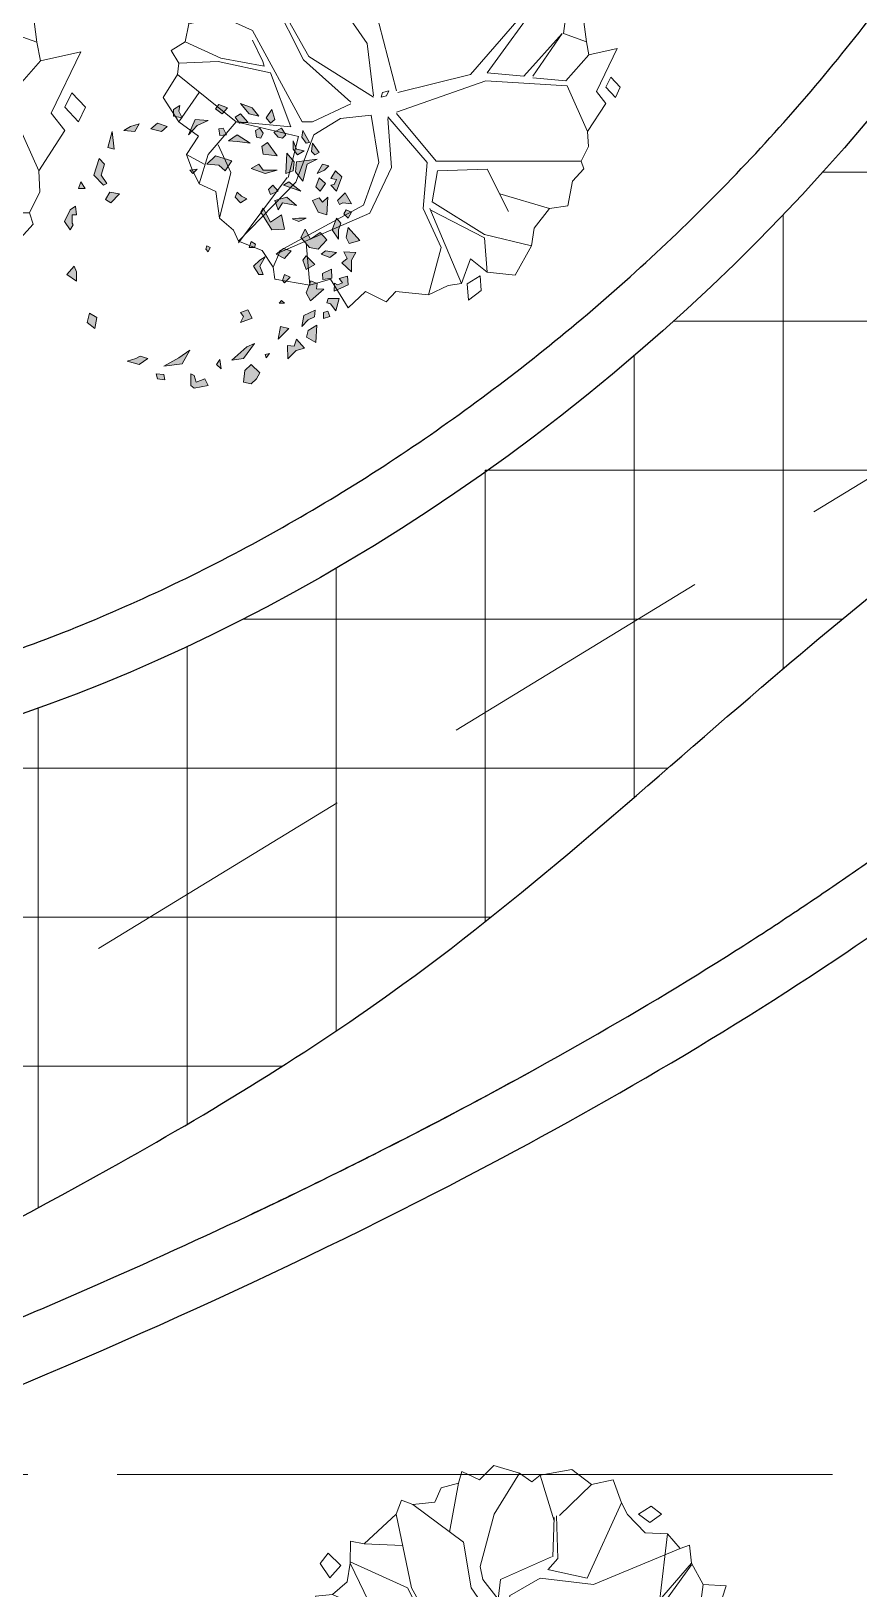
# Model space of a CAD drawing. Header units: inches. Extents: x -12 to 20935469, y -1604 to 24729220.
# Drawn here: x 20825446.8 to 20825513.5, y 24710426.8 to 24710552.2 of the extents above; entities that cross this region are included whole.
import ezdxf

# ---------------------------------------------------------------- set-up
doc = ezdxf.new("R2010")
doc.units = ezdxf.units.IN
doc.header["$LTSCALE"] = 0.03
doc.header["$MEASUREMENT"] = 0
doc.linetypes.add('ACAD_ISO08W100', pattern=[36, 24, -3, 6, -3])
doc.linetypes.add('DASHED2', pattern=[0.375, 0.25, -0.125])
for name, color, linetype, lineweight in [('Dot', 253, 'Continuous', 0), ('Grid Line', 252, 'Continuous', 18), ('hatch-1', 253, 'Continuous', 5), ('ILLUSTR-TREE', 74, 'Continuous', 0), ('wind.', 150, 'Continuous', 20)]:
    doc.layers.add(name, color=color, linetype=linetype, lineweight=lineweight)
doc.styles.add('ATTR', font='romans.shx', dxfattribs={"width": 0.8, "height": 0.7})

# ---------------------------------------------------------------- blocks, each defined once
blk = doc.blocks.new('fff')
at = {"layer": 'Grid Line', "color": 252, "linetype": 'ACAD_ISO08W100', "lineweight": 9, "ltscale": 80, "true_color": 0x939598}
blk.add_line((20833096.95, 24723708.72), (20830726.15, 24723708.72), dxfattribs=at)
blk = doc.blocks.new('TREE_009')
at = {"layer": 'ILLUSTR-TREE'}
for p, q in [((-12174.22, 13910.26), (-12175.66, 13905.24)), ((-12166.65, 13906.74), (-12174.22, 13910.26)), ((-12160.46, 13912.91), (-12166.65, 13906.74)), ((-12149.34, 13909.54), (-12160.46, 13912.91)), ((-12149.34, 13909.54), (-12160.26, 13891.83)), ((-12143.96, 13905.85), (-12149.34, 13909.54)), ((-12140.45, 13908.76), (-12143.96, 13905.85)), ((-12126.77, 13911.14), (-12140.45, 13908.76)), ((-12140.45, 13908.76), (-12134.4, 13889.01)), ((-12118.31, 13904.71), (-12126.77, 13911.14)), ((-12175.66, 13905.24), (-12183.16, 13903.21)), ((-12179.51, 13884.08), (-12175.66, 13905.24)), ((-12132.06, 13891.31), (-12118.31, 13904.71)), ((-12108.88, 13906.74), (-12118.31, 13904.71)), ((-12105.24, 13896.77), (-12108.88, 13906.74)), ((-12183.16, 13903.21), (-12185.91, 13897.04)), ((-12200.35, 13897.92), (-12202.62, 13891.83)), ((-12195.47, 13896.07), (-12200.35, 13897.92)), ((-12185.91, 13897.04), (-12195.47, 13896.07)), ((-12195.47, 13896.07), (-12173.46, 13879.85)), ((-12120.09, 13864.33), (-12105.24, 13896.77)), ((-12102.7, 13891.75), (-12105.24, 13896.77)), ((-12097.95, 13891.83), (-12092.45, 13895.36)), ((-12092.45, 13895.36), (-12088.05, 13891.83)), ((-12202.62, 13891.83), (-12216.38, 13879.14)), ((-12196.02, 13860.09), (-12202.62, 13891.83)), ((-12160.26, 13891.83), (-12166.31, 13869.26)), ((-12134.95, 13873.5), (-12134.4, 13890.42)), ((-12133.3, 13891.13), (-12132.75, 13872.79)), ((-12095.13, 13883.81), (-12102.7, 13891.75)), ((-12093, 13888.31), (-12097.95, 13891.83)), ((-12088.05, 13891.83), (-12093, 13888.31)), ((-12085.43, 13883.37), (-12095.13, 13883.81)), ((-12085.43, 13883.37), (-12088.74, 13855.16)), ((-12079.93, 13877.02), (-12085.43, 13883.37)), ((-12222.36, 13880.28), (-12222.43, 13870.68)), ((-12216.38, 13879.14), (-12222.36, 13880.28)), ((-12199.87, 13878.43), (-12216.38, 13879.14)), ((-12173.46, 13879.85), (-12170.16, 13860.09)), ((-12117.34, 13861.51), (-12079.93, 13877.02)), ((-12075.87, 13878.52), (-12079.93, 13877.02)), ((-12074.98, 13870.68), (-12075.87, 13878.52)), ((-12231.99, 13875), (-12235.43, 13870.59)), ((-12226.48, 13869.71), (-12231.99, 13875)), ((-12197.67, 13860.09), (-12222.43, 13871.38)), ((-12157.51, 13863.62), (-12135.5, 13873.5)), ((-12132.75, 13872.79), (-12137.15, 13867.85)), ((-12235.43, 13870.59), (-12231.3, 13864.41)), ((-12231.3, 13864.41), (-12226.48, 13869.71)), ((-12222.43, 13870.68), (-12223.73, 13862.65)), ((-12222.43, 13870.68), (-12212.52, 13850.22)), ((-12166.31, 13869.26), (-12165.21, 13863.62)), ((-12136.6, 13867.85), (-12120.09, 13864.33)), ((-12112.39, 13827.65), (-12074.98, 13870.68)), ((-12074.98, 13869.97), (-12105.24, 13828.35)), ((-12070.03, 13861.51), (-12074.98, 13870.68)), ((-12223.73, 13862.65), (-12230.13, 13857.27)), ((-12165.21, 13863.62), (-12158.61, 13855.16)), ((-12158.61, 13855.16), (-12157.51, 13863.62)), ((-12153.66, 13856.57), (-12140.45, 13864.33)), ((-12140.45, 13864.33), (-12117.34, 13861.51)), ((-12230.13, 13857.27), (-12237.49, 13856.48)), ((-12206.47, 13846.69), (-12230.13, 13857.27)), ((-12184.47, 13834), (-12197.67, 13860.09)), ((-12182.26, 13835.41), (-12196.02, 13860.09)), ((-12170.16, 13860.09), (-12156.96, 13841.05)), ((-12072.23, 13845.28), (-12070.03, 13861.51)), ((-12060.06, 13860.89), (-12070.03, 13861.51)), ((-12063.49, 13850.31), (-12060.06, 13860.89)), ((-12237.49, 13856.48), (-12233.98, 13849.52)), ((-12220.78, 13852.34), (-12233.98, 13849.52)), ((-12144.3, 13820.6), (-12153.66, 13856.57)), ((-12233.98, 13849.52), (-12235.63, 13841.76)), ((-12062.33, 13841.76), (-12063.49, 13850.31)), ((-12185.02, 13807.2), (-12206.47, 13846.69)), ((-12089.29, 13826.94), (-12072.78, 13845.28)), ((-12072.78, 13845.28), (-12085.43, 13826.94)), ((-12072.23, 13845.28), (-12062.33, 13841.76)), ((-12235.63, 13841.76), (-12241.62, 13837.97)), ((-12235.63, 13841.76), (-12220.23, 13834.7)), ((-12202.07, 13833.29), (-12206.47, 13842.46)), ((-12156.96, 13841.05), (-12154.21, 13818.48)), ((-12061.23, 13836.11), (-12062.33, 13841.76)), ((-12049.05, 13838.85), (-12061.23, 13836.11)), ((-12057.99, 13820.33), (-12049.05, 13838.85)), ((-12241.62, 13837.97), (-12238.38, 13832.59)), ((-12220.23, 13834.7), (-12201.52, 13831.18)), ((-12164.11, 13815.66), (-12184.47, 13834)), ((-12154.21, 13817.78), (-12182.26, 13835.41)), ((-12071.13, 13824.83), (-12061.23, 13836.11)), ((-12238.38, 13832.59), (-12238.93, 13827.65)), ((-12221.33, 13833.29), (-12238.38, 13832.59)), ((-12198.77, 13828.35), (-12221.33, 13833.29)), ((-12201.52, 13831.18), (-12202.07, 13833.29)), ((-12238.93, 13827.65), (-12245.05, 13817.69)), ((-12213.63, 13807.2), (-12238.93, 13827.65)), ((-12189.97, 13805.08), (-12198.77, 13828.35)), ((-12144.3, 13811.43), (-12105.79, 13824.83)), ((-12143.75, 13819.89), (-12112.39, 13827.65)), ((-12105.79, 13824.83), (-12070.58, 13822.71)), ((-12105.24, 13828.35), (-12089.29, 13826.94)), ((-12085.43, 13826.24), (-12071.13, 13824.83)), ((-12051.8, 13826.5), (-12053.87, 13822.1)), ((-12047.68, 13822.1), (-12051.8, 13826.5)), ((-12229.58, 13819.89), (-12238.38, 13807.2)), ((-12150.36, 13819.89), (-12150.9, 13817.78)), ((-12147.6, 13820.6), (-12150.36, 13819.89)), ((-12148.7, 13818.48), (-12147.6, 13820.6)), ((-12070.58, 13822.71), (-12061.78, 13802.96)), ((-12053.87, 13815.04), (-12057.99, 13820.33)), ((-12053.87, 13822.1), (-12049.74, 13817.69)), ((-12049.74, 13817.69), (-12047.68, 13822.1)), ((-12245.05, 13817.69), (-12238.38, 13807.2)), ((-12164.11, 13814.95), (-12180.61, 13807.2)), ((-12150.9, 13817.78), (-12148.7, 13818.48)), ((-12061.78, 13802.96), (-12053.87, 13815.04)), ((-12155.31, 13810.02), (-12168.51, 13808.61)), ((-12155.31, 13810.02), (-12152.01, 13789.56)), ((-12144.3, 13810.72), (-12127.25, 13790.27)), ((-12238.38, 13807.2), (-12229.92, 13800.94)), ((-12213.63, 13807.2), (-12225.73, 13793.09)), ((-12186.67, 13800.85), (-12213.63, 13807.2)), ((-12213.07, 13807.2), (-12189.97, 13805.08)), ((-12180.61, 13807.2), (-12185.02, 13807.2)), ((-12168.51, 13808.61), (-12180.06, 13801.55)), ((-12148.15, 13809.31), (-12131.1, 13789.56)), ((-12148.15, 13808.61), (-12146.5, 13787.45)), ((-12229.92, 13800.94), (-12235.08, 13793.09)), ((-12191.07, 13783.21), (-12186.67, 13800.85)), ((-12180.06, 13801.55), (-12187.77, 13781.1)), ((-12061.43, 13796.53), (-12061.78, 13802.96)), ((-12221.33, 13797.32), (-12215.83, 13785.33)), ((-12064.53, 13790.27), (-12061.43, 13796.53)), ((-12227.38, 13788.86), (-12235.08, 13793.09)), ((-12235.08, 13793.09), (-12232.68, 13786.83)), ((-12225.73, 13793.09), (-12229.58, 13780.39)), ((-12232.68, 13786.83), (-12229.58, 13780.39)), ((-12152.01, 13789.56), (-12158.61, 13771.22)), ((-12146.5, 13787.45), (-12155.86, 13767.7)), ((-12131.1, 13789.56), (-12132.75, 13769.81)), ((-12127.25, 13790.27), (-12064.53, 13790.27)), ((-12126.7, 13786.04), (-12105.24, 13786.74)), ((-12105.24, 13786.74), (-12095.89, 13768.4)), ((-12068.31, 13781.54), (-12063.49, 13786.83)), ((-12063.49, 13786.83), (-12064.53, 13790.27)), ((-12215.83, 13785.33), (-12220.78, 13765.58)), ((-12212.52, 13755), (-12191.62, 13783.21)), ((-12126.7, 13786.04), (-12128.9, 13772.63)), ((-12229.58, 13780.39), (-12222.36, 13777.13)), ((-12222.36, 13777.13), (-12220.78, 13765.58)), ((-12187.77, 13781.1), (-12212.52, 13755.71)), ((-12070.37, 13770.96), (-12068.31, 13781.54)), ((-12128.9, 13772.63), (-12106.34, 13758.53)), ((-12099.74, 13776.16), (-12078.28, 13769.81)), ((-12158.61, 13771.22), (-12194.92, 13751.47)), ((-12155.86, 13767.7), (-12194.92, 13750.77)), ((-12132.75, 13769.81), (-12125.05, 13752.89)), ((-12130, 13769.81), (-12116.24, 13737.37)), ((-12129.45, 13769.11), (-12106.34, 13757.12)), ((-12084.81, 13761.26), (-12078.28, 13769.81)), ((-12078.28, 13769.81), (-12070.37, 13770.96)), ((-12220.78, 13765.58), (-12214.79, 13760.38)), ((-12214.79, 13760.38), (-12212.52, 13755.71)), ((-12106.34, 13758.53), (-12085.98, 13753.59)), ((-12085.98, 13753.59), (-12084.81, 13761.26)), ((-12212.52, 13755.71), (-12202.42, 13751.56)), ((-12183.37, 13755), (-12181.71, 13736.66)), ((-12106.34, 13757.12), (-12105.24, 13742.31)), ((-12093.07, 13740.98), (-12085.98, 13753.59)), ((-12202.42, 13751.56), (-12197.67, 13744.42)), ((-12194.92, 13750.77), (-12197.67, 13744.42)), ((-12125.05, 13752.89), (-12130.55, 13732.43)), ((-12197.67, 13744.42), (-12196.91, 13739.22)), ((-12116.24, 13737.37), (-12112.32, 13748.04)), ((-12112.32, 13748.04), (-12105.24, 13742.31)), ((-12108.27, 13740.72), (-12113.77, 13737.19)), ((-12107.72, 13734.37), (-12108.27, 13740.72)), ((-12105.24, 13742.31), (-12093.07, 13740.98)), ((-12196.91, 13739.22), (-12181.71, 13736.66)), ((-12181.71, 13736.66), (-12172.84, 13739.22)), ((-12172.84, 13739.22), (-12165.28, 13726.88)), ((-12130.55, 13732.43), (-12121.95, 13736.57)), ((-12121.95, 13736.57), (-12116.24, 13737.37)), ((-12113.77, 13737.19), (-12113.22, 13730.14)), ((-12165.28, 13726.88), (-12157.71, 13733.93)), ((-12157.71, 13733.93), (-12148.77, 13729.52)), ((-12148.77, 13729.52), (-12144.65, 13733.93)), ((-12144.65, 13733.93), (-12130.55, 13732.43)), ((-12113.22, 13730.14), (-12107.72, 13734.37))]:
    blk.add_line(p, q, dxfattribs=at)
at = {"layer": 'ILLUSTR-TREE', "style": 'ATTR', "width": 0.8, "flags": 9}
blk.add_attdef('ESTCODE', (-12147.6, 13820.6), '', height=1.05, dxfattribs=at)
blk = doc.blocks.new('GRN1')
at = {"layer": 'ILLUSTR-TREE', "true_color": 0x30441d}
h = blk.add_hatch(color=89, dxfattribs=at)
h.paths.add_polyline_path([(0.2571, -0.0526), (0.2603, -0.0695), (0.2735, -0.0695), (0.2817, -0.0569), (0.2702, -0.059)])
h.paths.add_polyline_path([(0.2406, -0.0821), (0.2308, -0.0927), (0.2357, -0.1137), (0.2472, -0.1011)])
h.paths.add_polyline_path([(0.1897, 0.2148), (0.1848, 0.2064), (0.1914, 0.2), (0.2078, 0.2021)])
h.paths.add_polyline_path([(0.193, 0.1853), (0.1848, 0.1727), (0.1963, 0.1642), (0.2127, 0.1642), (0.1963, 0.1706)])
h.paths.add_polyline_path([(0.1864, 0.1053), (0.2012, 0.1032), (0.2094, 0.1137), (0.1831, 0.1327)])
h.paths.add_polyline_path([(0.2603, 0.0969), (0.2653, 0.0779), (0.285, 0.0611), (0.2768, 0.0842)])
h.paths.add_polyline_path([(0.2078, 0.08), (0.2242, 0.0547), (0.2127, 0.0379), (0.2111, 0.0547)])
h.paths.add_polyline_path([(0.2521, -0.0021), (0.2538, -0.0274), (0.2242, -0.04), (0.2423, -0.0232)])
h.paths.add_polyline_path([(0.2653, 0.0253), (0.2751, 0.0126), (0.2833, 0.019), (0.2768, 0.0358)])
h.paths.add_polyline_path([(0.2373, 0.0274), (0.2357, 0.019), (0.2226, 0.0211), (0.2242, 0.0337)])
h.paths.add_polyline_path([(0.2488, 0.0758), (0.2472, 0.059), (0.2587, 0.0505), (0.2653, 0.0611)])
h.paths.add_polyline_path([(0.2094, 0.1958), (0.2078, 0.1895), (0.2193, 0.1811), (0.2324, 0.1832)])
h.paths.add_polyline_path([(0.2291, 0.1263), (0.2193, 0.1348), (0.2176, 0.1432), (0.2242, 0.1495), (0.2373, 0.1411)])
h.paths.add_polyline_path([(0.2373, 0.099), (0.2275, 0.1053), (0.2176, 0.1011), (0.2193, 0.0927), (0.2324, 0.0905)])
h.paths.add_polyline_path([(0.2538, 0.1284), (0.2472, 0.12), (0.2571, 0.1116), (0.2735, 0.1221)])
h.paths.add_polyline_path([(0.1963, -0.1853), (0.1996, -0.1979), (0.2308, -0.1895)])
h.paths.add_polyline_path([(0.2456, -0.1369), (0.2308, -0.1453), (0.2324, -0.1663), (0.2406, -0.1537)])
h.paths.add_polyline_path([(0.0402, 0.1474), (0.0386, 0.1221), (0.0731, 0.1011), (0.0813, 0.1053), (0.0534, 0.12), (0.0682, 0.1411)])
h.paths.add_polyline_path([(0.0731, 0.278), (0.0616, 0.2716), (0.0698, 0.2632), (0.078, 0.2674)])
h.paths.add_polyline_path([(-0.2275, -0.0884), (-0.2226, -0.0526), (-0.1963, -0.0379), (-0.2111, -0.059)])
h.paths.add_polyline_path([(0.0205, 0.2527), (0.0386, 0.24), (0.0616, 0.2485), (0.0517, 0.2569), (0.0386, 0.2527)])
h.paths.add_polyline_path([(-0.2406, 0.099), (-0.2242, 0.0821), (-0.2357, 0.0695), (-0.2587, 0.0674), (-0.262, 0.0821), (-0.2521, 0.0927)])
h.paths.add_polyline_path([(-0.2324, 0.0232), (-0.2242, 0.0147), (-0.2143, 0.0211)])
h.paths.add_polyline_path([(-0.1307, 0.2358), (-0.1344, 0.2232), (-0.1226, 0.2231), (-0.1198, 0.2319)])
h.paths.add_polyline_path([(-0.1039, 0.2299), (-0.106, 0.2367), (-0.1191, 0.2474), (-0.0951, 0.2536), (-0.0951, 0.2327)])
h.paths.add_polyline_path([(-0.0555, 0.2396), (-0.0585, 0.2217), (-0.0467, 0.2215), (-0.0384, 0.2388)])
h.paths.add_polyline_path([(-0.0771, 0.224), (-0.1, 0.1981), (-0.0846, 0.1897), (-0.0609, 0.1985), (-0.0663, 0.2109), (-0.0766, 0.2096)])
h.paths.add_polyline_path([(-0.216, 0.0442), (-0.2127, 0.0674), (-0.1831, 0.0884), (-0.1897, 0.0737)])
h.paths.add_polyline_path([(-0.1421, 0.0611), (-0.1339, 0.0842), (-0.1174, 0.0758), (-0.1224, 0.0611), (-0.1306, 0.0674)])
h.paths.add_polyline_path([(-0.1812, 0.2081), (-0.1707, 0.1899), (-0.1581, 0.1935), (-0.1472, 0.2104)])
h.paths.add_polyline_path([(-0.2132, 0.1534), (-0.187, 0.1527), (-0.1886, 0.166), (-0.1749, 0.1708), (-0.1924, 0.186), (-0.1969, 0.1696)])
h.paths.add_polyline_path([(-0.15, 0.1808), (-0.1283, 0.1846), (-0.118, 0.2068), (-0.1309, 0.2058), (-0.1372, 0.1936)])
h.paths.add_polyline_path([(-0.1536, 0.1558), (-0.1749, 0.1348), (-0.1503, 0.139)])
h.paths.add_polyline_path([(-0.1043, 0.1474), (-0.1043, 0.1369), (-0.0994, 0.1411)])
h.paths.add_polyline_path([(-0.2028, 0.1179), (-0.2111, 0.1116), (-0.2045, 0.1095)])
h.paths.add_polyline_path([(-0.0205, 0.099), (-0.032, 0.0863), (-0.0485, 0.0969), (-0.0485, 0.1053), (-0.032, 0.099), (-0.014, 0.1095)])
h.paths.add_polyline_path([(0.0189, 0.2295), (0.0008, 0.2127), (0.0041, 0.1958), (0.0238, 0.179), (0.0402, 0.1874), (0.0205, 0.1979), (0.0337, 0.2169)])
h.paths.add_polyline_path([(-0.0287, 0.2064), (-0.0386, 0.1895), (-0.0205, 0.1832), (-0.0123, 0.1895)])
h.paths.add_polyline_path([(-0.0534, 0.1579), (-0.0649, 0.1474), (-0.06, 0.1432), (-0.0485, 0.1474)])
h.paths.add_polyline_path([(0.0178, 0.294), (0.0123, 0.2737), (0.0238, 0.2674), (0.0435, 0.2716)])
h.paths.add_polyline_path([(-0.0435, 0.278), (-0.0255, 0.259), (-0.0172, 0.2695), (-0.0041, 0.2632), (-0.0057, 0.2864), (-0.0205, 0.278)])
h.paths.add_polyline_path([(-0.0808, 0.244), (-0.0685, 0.2712), (-0.0515, 0.2704), (-0.056, 0.254), (-0.0646, 0.2603), (-0.0686, 0.2503), (-0.0653, 0.2447)])
h.paths.add_polyline_path([(0.0041, 0.0021), (-0.0041, -0.0021), (0.0008, -0.0063), (0.0074, -0.0042)])
h.paths.add_polyline_path([(0.0041, 0.0884), (0.0107, 0.0905), (0.0156, 0.0821), (0.0041, 0.0779)])
h.paths.add_polyline_path([(-0.0025, 0.16), (-0.0172, 0.1474), (-0.009, 0.1306), (0.0025, 0.1453)])
h.paths.add_polyline_path([(-0.0057, 0.2485), (-0.0156, 0.2358), (-0.009, 0.219), (-0.0025, 0.2274)])
h.paths.add_polyline_path([(0.0616, 0.1895), (0.055, 0.1748), (0.06, 0.1621), (0.0616, 0.1748)])
h.paths.add_polyline_path([(0.1634, 0.2337), (0.1552, 0.2253), (0.1486, 0.2106), (0.1667, 0.2211)])
h.paths.add_polyline_path([(0.1552, 0.1327), (0.1486, 0.1095), (0.1585, 0.0821), (0.1667, 0.0969), (0.1552, 0.1053)])
h.paths.add_polyline_path([(0.0994, 0.0737), (0.0912, 0.0611), (0.1027, 0.0505), (0.1125, 0.0547), (0.1043, 0.0632)])
h.paths.add_polyline_path([(0.1569, -0.0232), (0.1486, -0.0316), (0.1552, -0.0379)])
h.paths.add_polyline_path([(0.1536, 0.0316), (0.1651, 0.019), (0.1667, -0.0042), (0.1831, 0.0126), (0.1733, 0.0442)])
h.paths.add_polyline_path([(0.1027, 0.2316), (0.0682, 0.2295), (0.0731, 0.2127), (0.0961, 0.2021), (0.101, 0.2148), (0.0928, 0.2211)])
h.paths.add_polyline_path([(0.1289, 0.2274), (0.1142, 0.2169), (0.1224, 0.2085), (0.1404, 0.2148)])
h.paths.add_polyline_path([(0.0862, 0.1706), (0.0912, 0.1432), (0.078, 0.1348), (0.0961, 0.1284), (0.1027, 0.1516)])
h.paths.add_polyline_path([(0.1339, 0.1832), (0.1667, 0.1916), (0.1766, 0.2106), (0.1716, 0.1706), (0.1519, 0.1685)])
h.paths.add_polyline_path([(0.1257, 0.1453), (0.1142, 0.179), (0.1322, 0.1558)])
h.paths.add_polyline_path([(0.1536, 0.1642), (0.1486, 0.1495), (0.1881, 0.1516), (0.1716, 0.1663)])
h.paths.add_polyline_path([(0.1142, 0.1348), (0.1076, 0.12), (0.1174, 0.1158), (0.1257, 0.1242)])
h.paths.add_polyline_path([(0.0879, 0.2548), (0.0912, 0.2611), (0.0895, 0.278), (0.1109, 0.2653), (0.0961, 0.2506)])
h.paths.add_polyline_path([(0.1142, 0.2485), (0.1421, 0.259), (0.1536, 0.2464), (0.1388, 0.2379), (0.1371, 0.2485), (0.1273, 0.2443), (0.1257, 0.2379)])
h.paths.add_polyline_path([(-0.2521, -0.0084), (-0.2653, -0.0021), (-0.2702, -0.0295), (-0.2653, -0.0358), (-0.2423, -0.0358), (-0.2456, -0.0295), (-0.2587, -0.0253)])
h.paths.add_polyline_path([(-0.2538, -0.0863), (-0.2439, -0.0884), (-0.2423, -0.1032), (-0.2521, -0.1011)])
h.paths.add_polyline_path([(0.055, -0.2822), (0.0386, -0.2716), (0.0485, -0.2653), (0.0517, -0.2674), (0.0682, -0.2674), (0.0682, -0.259), (0.0846, -0.2611), (0.078, -0.2716)])
h.paths.add_polyline_path([(-0.1322, -0.219), (-0.1536, -0.2232), (-0.1421, -0.2379), (-0.124, -0.2337)])
h.paths.add_polyline_path([(-0.2176, -0.16), (-0.2242, -0.1369), (-0.2127, -0.12), (-0.2078, -0.1348), (-0.2127, -0.1432)])
h.paths.add_polyline_path([(-0.0485, -0.278), (-0.0616, -0.259), (-0.0435, -0.259), (-0.032, -0.2632)])
h.paths.add_polyline_path([(0.1289, -0.2), (0.1257, -0.2064), (0.1454, -0.2253), (0.1782, -0.2148), (0.1667, -0.2043), (0.1454, -0.2106)])
h.paths.add_polyline_path([(0.1191, -0.2548), (0.1322, -0.2506), (0.1191, -0.2422)])
h.paths.add_polyline_path([(0.1092, -0.1748), (0.0912, -0.1916), (0.0977, -0.2021), (0.1125, -0.1937)])
at = {"layer": 'ILLUSTR-TREE', "color": 89, "true_color": 0x30441d}
for p, q in [((-0.0205, 0.278), (-0.0435, 0.278)), ((-0.0435, 0.278), (-0.0255, 0.259)), ((-0.0057, 0.2864), (-0.0205, 0.278)), ((-0.0041, 0.2632), (-0.0057, 0.2864)), ((0.0178, 0.294), (0.0123, 0.2737)), ((0.0123, 0.2737), (0.0238, 0.2674)), ((0.0435, 0.2716), (0.0178, 0.294)), ((0.0731, 0.278), (0.0616, 0.2716)), ((0.078, 0.2674), (0.0731, 0.278)), ((0.0895, 0.278), (0.1109, 0.2653)), ((0.0912, 0.2611), (0.0895, 0.278)), ((-0.1191, 0.2474), (-0.0951, 0.2536)), ((-0.106, 0.2367), (-0.1191, 0.2474)), ((-0.0951, 0.2536), (-0.0951, 0.2327)), ((-0.0808, 0.244), (-0.0685, 0.2712)), ((-0.0653, 0.2447), (-0.0808, 0.244)), ((-0.0646, 0.2603), (-0.0686, 0.2503)), ((-0.0686, 0.2503), (-0.0653, 0.2447)), ((-0.0685, 0.2712), (-0.0515, 0.2704)), ((-0.056, 0.254), (-0.0646, 0.2603)), ((-0.0515, 0.2704), (-0.056, 0.254)), ((-0.0255, 0.259), (-0.0172, 0.2695)), ((-0.0172, 0.2695), (-0.0041, 0.2632)), ((-0.0057, 0.2485), (-0.0156, 0.2358)), ((-0.0025, 0.2274), (-0.0057, 0.2485)), ((0.0386, 0.2527), (0.0205, 0.2527)), ((0.0205, 0.2527), (0.0386, 0.24)), ((0.0238, 0.2674), (0.0435, 0.2716)), ((0.0517, 0.2569), (0.0386, 0.2527)), ((0.0386, 0.24), (0.0616, 0.2485)), ((0.0616, 0.2485), (0.0517, 0.2569)), ((0.0616, 0.2716), (0.0698, 0.2632)), ((0.0698, 0.2632), (0.078, 0.2674)), ((0.0879, 0.2548), (0.0912, 0.2611)), ((0.0961, 0.2506), (0.0879, 0.2548)), ((0.1109, 0.2653), (0.0961, 0.2506)), ((0.1142, 0.2485), (0.1421, 0.259)), ((0.1257, 0.2379), (0.1142, 0.2485)), ((0.1273, 0.2443), (0.1257, 0.2379)), ((0.1371, 0.2485), (0.1273, 0.2443)), ((0.1388, 0.2379), (0.1371, 0.2485)), ((0.1536, 0.2464), (0.1388, 0.2379)), ((0.1421, 0.259), (0.1536, 0.2464)), ((-0.1307, 0.2358), (-0.1344, 0.2232)), ((-0.1344, 0.2232), (-0.1226, 0.2231)), ((-0.1198, 0.2319), (-0.1307, 0.2358)), ((-0.1226, 0.2231), (-0.1198, 0.2319)), ((-0.1039, 0.2299), (-0.106, 0.2367)), ((-0.0951, 0.2327), (-0.1039, 0.2299)), ((-0.0771, 0.224), (-0.1, 0.1981)), ((-0.0766, 0.2096), (-0.0771, 0.224)), ((-0.0555, 0.2396), (-0.0585, 0.2217)), ((-0.0585, 0.2217), (-0.0467, 0.2215)), ((-0.0384, 0.2388), (-0.0555, 0.2396)), ((-0.0467, 0.2215), (-0.0384, 0.2388)), ((-0.0156, 0.2358), (-0.009, 0.219)), ((-0.009, 0.219), (-0.0025, 0.2274)), ((0.0189, 0.2295), (0.0008, 0.2127)), ((0.0337, 0.2169), (0.0189, 0.2295)), ((0.0205, 0.1979), (0.0337, 0.2169)), ((0.1027, 0.2316), (0.0682, 0.2295)), ((0.0682, 0.2295), (0.0731, 0.2127)), ((0.0928, 0.2211), (0.1027, 0.2316)), ((0.101, 0.2148), (0.0928, 0.2211)), ((0.0961, 0.2021), (0.101, 0.2148)), ((0.1289, 0.2274), (0.1142, 0.2169)), ((0.1142, 0.2169), (0.1224, 0.2085)), ((0.1224, 0.2085), (0.1404, 0.2148)), ((0.1404, 0.2148), (0.1289, 0.2274)), ((0.1552, 0.2253), (0.1486, 0.2106)), ((0.1486, 0.2106), (0.1667, 0.2211)), ((0.1634, 0.2337), (0.1552, 0.2253)), ((0.1667, 0.2211), (0.1634, 0.2337)), ((0.1897, 0.2148), (0.1848, 0.2064)), ((0.2078, 0.2021), (0.1897, 0.2148)), ((-0.1924, 0.186), (-0.1969, 0.1696)), ((-0.1749, 0.1708), (-0.1924, 0.186)), ((-0.1472, 0.2104), (-0.1812, 0.2081)), ((-0.1812, 0.2081), (-0.1707, 0.1899)), ((-0.1707, 0.1899), (-0.1581, 0.1935)), ((-0.1581, 0.1935), (-0.1472, 0.2104)), ((-0.1372, 0.1936), (-0.15, 0.1808)), ((-0.15, 0.1808), (-0.1283, 0.1846)), ((-0.1309, 0.2058), (-0.1372, 0.1936)), ((-0.118, 0.2068), (-0.1309, 0.2058)), ((-0.1283, 0.1846), (-0.118, 0.2068)), ((-0.1, 0.1981), (-0.0846, 0.1897)), ((-0.0846, 0.1897), (-0.0609, 0.1985)), ((-0.0663, 0.2109), (-0.0766, 0.2096)), ((-0.0609, 0.1985), (-0.0663, 0.2109)), ((-0.0287, 0.2064), (-0.0386, 0.1895)), ((-0.0386, 0.1895), (-0.0205, 0.1832)), ((-0.0123, 0.1895), (-0.0287, 0.2064)), ((-0.0205, 0.1832), (-0.0123, 0.1895)), ((0.0008, 0.2127), (0.0041, 0.1958)), ((0.0041, 0.1958), (0.0238, 0.179)), ((0.0402, 0.1874), (0.0205, 0.1979)), ((0.0238, 0.179), (0.0402, 0.1874)), ((0.0616, 0.1895), (0.055, 0.1748)), ((0.0616, 0.1748), (0.0616, 0.1895)), ((0.0731, 0.2127), (0.0961, 0.2021)), ((0.1339, 0.1832), (0.1667, 0.1916)), ((0.1519, 0.1685), (0.1339, 0.1832)), ((0.1667, 0.1916), (0.1766, 0.2106)), ((0.1766, 0.2106), (0.1716, 0.1706)), ((0.1848, 0.2064), (0.1914, 0.2)), ((0.193, 0.1853), (0.1848, 0.1727)), ((0.1914, 0.2), (0.2078, 0.2021)), ((0.1963, 0.1706), (0.193, 0.1853)), ((0.2094, 0.1958), (0.2078, 0.1895)), ((0.2078, 0.1895), (0.2193, 0.1811)), ((0.2324, 0.1832), (0.2094, 0.1958)), ((0.2193, 0.1811), (0.2324, 0.1832)), ((-0.1969, 0.1696), (-0.2132, 0.1534)), ((-0.2132, 0.1534), (-0.187, 0.1527)), ((-0.1886, 0.166), (-0.1749, 0.1708)), ((-0.187, 0.1527), (-0.1886, 0.166)), ((-0.1536, 0.1558), (-0.1749, 0.1348)), ((-0.1503, 0.139), (-0.1536, 0.1558)), ((-0.0534, 0.1579), (-0.0649, 0.1474)), ((-0.0485, 0.1474), (-0.0534, 0.1579)), ((-0.0025, 0.16), (-0.0172, 0.1474)), ((0.0025, 0.1453), (-0.0025, 0.16)), ((0.055, 0.1748), (0.06, 0.1621)), ((0.06, 0.1621), (0.0616, 0.1748)), ((0.1027, 0.1516), (0.0862, 0.1706)), ((0.0862, 0.1706), (0.0912, 0.1432)), ((0.1142, 0.179), (0.1322, 0.1558)), ((0.1257, 0.1453), (0.1142, 0.179)), ((0.1322, 0.1558), (0.1257, 0.1453)), ((0.1536, 0.1642), (0.1486, 0.1495)), ((0.1716, 0.1706), (0.1519, 0.1685)), ((0.1716, 0.1663), (0.1536, 0.1642)), ((0.1881, 0.1516), (0.1716, 0.1663)), ((0.1848, 0.1727), (0.1963, 0.1642)), ((0.2127, 0.1642), (0.1963, 0.1706)), ((0.1963, 0.1642), (0.2127, 0.1642)), ((-0.1749, 0.1348), (-0.1503, 0.139)), ((-0.0994, 0.1411), (-0.1043, 0.1474)), ((-0.1043, 0.1474), (-0.1043, 0.1369)), ((-0.1043, 0.1369), (-0.0994, 0.1411)), ((-0.0649, 0.1474), (-0.06, 0.1432)), ((-0.06, 0.1432), (-0.0485, 0.1474)), ((-0.0172, 0.1474), (-0.009, 0.1306)), ((-0.009, 0.1306), (0.0025, 0.1453)), ((0.0402, 0.1474), (0.0386, 0.1221)), ((0.0386, 0.1221), (0.0731, 0.1011)), ((0.0682, 0.1411), (0.0402, 0.1474)), ((0.0534, 0.12), (0.0682, 0.1411)), ((0.0912, 0.1432), (0.078, 0.1348)), ((0.078, 0.1348), (0.0961, 0.1284)), ((0.0961, 0.1284), (0.1027, 0.1516)), ((0.1142, 0.1348), (0.1076, 0.12)), ((0.1257, 0.1242), (0.1142, 0.1348)), ((0.1174, 0.1158), (0.1257, 0.1242)), ((0.1486, 0.1495), (0.1881, 0.1516)), ((0.1552, 0.1327), (0.1486, 0.1095)), ((0.1552, 0.1053), (0.1552, 0.1327)), ((0.2094, 0.1137), (0.1831, 0.1327)), ((0.1831, 0.1327), (0.1864, 0.1053)), ((0.2176, 0.1432), (0.2242, 0.1495)), ((0.2193, 0.1348), (0.2176, 0.1432)), ((0.2291, 0.1263), (0.2193, 0.1348)), ((0.2242, 0.1495), (0.2373, 0.1411)), ((0.2373, 0.1411), (0.2291, 0.1263)), ((0.2538, 0.1284), (0.2472, 0.12)), ((0.2735, 0.1221), (0.2538, 0.1284)), ((0.2571, 0.1116), (0.2735, 0.1221)), ((-0.262, 0.0821), (-0.2521, 0.0927)), ((-0.2521, 0.0927), (-0.2406, 0.099)), ((-0.2406, 0.099), (-0.2242, 0.0821)), ((-0.2028, 0.1179), (-0.2111, 0.1116)), ((-0.2111, 0.1116), (-0.2045, 0.1095)), ((-0.2045, 0.1095), (-0.2028, 0.1179)), ((-0.0485, 0.1053), (-0.032, 0.099)), ((-0.0485, 0.0969), (-0.0485, 0.1053)), ((-0.032, 0.0863), (-0.0485, 0.0969)), ((-0.032, 0.099), (-0.014, 0.1095)), ((-0.0205, 0.099), (-0.032, 0.0863)), ((-0.014, 0.1095), (-0.0205, 0.099)), ((0.0813, 0.1053), (0.0534, 0.12)), ((0.0731, 0.1011), (0.0813, 0.1053)), ((0.1076, 0.12), (0.1174, 0.1158)), ((0.1486, 0.1095), (0.1585, 0.0821)), ((0.1667, 0.0969), (0.1552, 0.1053)), ((0.1585, 0.0821), (0.1667, 0.0969)), ((0.1864, 0.1053), (0.2012, 0.1032)), ((0.2012, 0.1032), (0.2094, 0.1137)), ((0.2275, 0.1053), (0.2176, 0.1011)), ((0.2176, 0.1011), (0.2193, 0.0927)), ((0.2193, 0.0927), (0.2324, 0.0905)), ((0.2373, 0.099), (0.2275, 0.1053)), ((0.2324, 0.0905), (0.2373, 0.099)), ((0.2472, 0.12), (0.2571, 0.1116)), ((0.2768, 0.0842), (0.2603, 0.0969)), ((0.2603, 0.0969), (0.2653, 0.0779)), ((-0.2587, 0.0674), (-0.262, 0.0821)), ((-0.2357, 0.0695), (-0.2587, 0.0674)), ((-0.2242, 0.0821), (-0.2357, 0.0695)), ((-0.1897, 0.0737), (-0.216, 0.0442)), ((-0.216, 0.0442), (-0.2127, 0.0674)), ((-0.2127, 0.0674), (-0.1831, 0.0884)), ((-0.1831, 0.0884), (-0.1897, 0.0737)), ((-0.1421, 0.0611), (-0.1339, 0.0842)), ((-0.1306, 0.0674), (-0.1421, 0.0611)), ((-0.1339, 0.0842), (-0.1174, 0.0758)), ((-0.1224, 0.0611), (-0.1306, 0.0674)), ((-0.1174, 0.0758), (-0.1224, 0.0611)), ((0.0041, 0.0884), (0.0107, 0.0905)), ((0.0041, 0.0779), (0.0041, 0.0884)), ((0.0156, 0.0821), (0.0041, 0.0779)), ((0.0107, 0.0905), (0.0156, 0.0821)), ((0.0994, 0.0737), (0.0912, 0.0611)), ((0.0912, 0.0611), (0.1027, 0.0505)), ((0.1043, 0.0632), (0.0994, 0.0737)), ((0.1125, 0.0547), (0.1043, 0.0632)), ((0.2111, 0.0547), (0.2078, 0.08)), ((0.2078, 0.08), (0.2242, 0.0547)), ((0.2488, 0.0758), (0.2472, 0.059)), ((0.2653, 0.0611), (0.2488, 0.0758)), ((0.2587, 0.0505), (0.2653, 0.0611)), ((0.2653, 0.0779), (0.285, 0.0611)), ((0.285, 0.0611), (0.2768, 0.0842)), ((0.1027, 0.0505), (0.1125, 0.0547)), ((0.1733, 0.0442), (0.1536, 0.0316)), ((0.1536, 0.0316), (0.1651, 0.019)), ((0.1831, 0.0126), (0.1733, 0.0442)), ((0.2127, 0.0379), (0.2111, 0.0547)), ((0.2242, 0.0547), (0.2127, 0.0379)), ((0.2226, 0.0211), (0.2242, 0.0337)), ((0.2242, 0.0337), (0.2373, 0.0274)), ((0.2472, 0.059), (0.2587, 0.0505)), ((0.2768, 0.0358), (0.2653, 0.0253)), ((0.2833, 0.019), (0.2768, 0.0358)), ((-0.2143, 0.0211), (-0.2324, 0.0232)), ((-0.2324, 0.0232), (-0.2242, 0.0147)), ((-0.2242, 0.0147), (-0.2143, 0.0211)), ((0.0041, 0.0021), (-0.0041, -0.0021)), ((0.0074, -0.0042), (0.0041, 0.0021)), ((0.1651, 0.019), (0.1667, -0.0042)), ((0.1667, -0.0042), (0.1831, 0.0126)), ((0.2357, 0.019), (0.2226, 0.0211)), ((0.2373, 0.0274), (0.2357, 0.019)), ((0.2653, 0.0253), (0.2751, 0.0126)), ((0.2751, 0.0126), (0.2833, 0.019)), ((-0.2653, -0.0021), (-0.2702, -0.0295)), ((-0.2702, -0.0295), (-0.2653, -0.0358)), ((-0.2521, -0.0084), (-0.2653, -0.0021)), ((-0.2587, -0.0253), (-0.2521, -0.0084)), ((-0.2456, -0.0295), (-0.2587, -0.0253)), ((-0.2423, -0.0358), (-0.2456, -0.0295)), ((-0.0041, -0.0021), (0.0008, -0.0063)), ((0.0008, -0.0063), (0.0074, -0.0042)), ((0.1569, -0.0232), (0.1486, -0.0316)), ((0.1552, -0.0379), (0.1569, -0.0232)), ((0.2242, -0.04), (0.2423, -0.0232)), ((0.2538, -0.0274), (0.2242, -0.04)), ((0.2423, -0.0232), (0.2521, -0.0021)), ((0.2521, -0.0021), (0.2538, -0.0274)), ((-0.2653, -0.0358), (-0.2423, -0.0358)), ((-0.2275, -0.0884), (-0.2226, -0.0526)), ((-0.2111, -0.059), (-0.2275, -0.0884)), ((-0.2226, -0.0526), (-0.1963, -0.0379)), ((-0.1963, -0.0379), (-0.2111, -0.059)), ((0.1486, -0.0316), (0.1552, -0.0379)), ((0.2702, -0.059), (0.2571, -0.0526)), ((0.2571, -0.0526), (0.2603, -0.0695)), ((0.2817, -0.0569), (0.2702, -0.059)), ((0.2735, -0.0695), (0.2817, -0.0569)), ((-0.2521, -0.1011), (-0.2538, -0.0863)), ((-0.2538, -0.0863), (-0.2439, -0.0884)), ((-0.2439, -0.0884), (-0.2423, -0.1032)), ((0.2406, -0.0821), (0.2308, -0.0927)), ((0.2472, -0.1011), (0.2406, -0.0821)), ((0.2603, -0.0695), (0.2735, -0.0695)), ((-0.2423, -0.1032), (-0.2521, -0.1011)), ((-0.2242, -0.1369), (-0.2127, -0.12)), ((-0.2127, -0.12), (-0.2078, -0.1348)), ((0.2308, -0.0927), (0.2357, -0.1137)), ((0.2357, -0.1137), (0.2472, -0.1011)), ((-0.2176, -0.16), (-0.2242, -0.1369)), ((-0.2127, -0.1432), (-0.2176, -0.16)), ((-0.2078, -0.1348), (-0.2127, -0.1432)), ((0.2456, -0.1369), (0.2308, -0.1453)), ((0.2308, -0.1453), (0.2324, -0.1663)), ((0.2406, -0.1537), (0.2456, -0.1369)), ((0.1092, -0.1748), (0.0912, -0.1916)), ((0.1125, -0.1937), (0.1092, -0.1748)), ((0.2324, -0.1663), (0.2406, -0.1537)), ((0.0912, -0.1916), (0.0977, -0.2021)), ((0.0977, -0.2021), (0.1125, -0.1937)), ((0.1289, -0.2), (0.1257, -0.2064)), ((0.1257, -0.2064), (0.1454, -0.2253)), ((0.1454, -0.2106), (0.1289, -0.2)), ((0.1667, -0.2043), (0.1454, -0.2106)), ((0.1782, -0.2148), (0.1667, -0.2043)), ((0.2308, -0.1895), (0.1963, -0.1853)), ((0.1963, -0.1853), (0.1996, -0.1979)), ((0.1996, -0.1979), (0.2308, -0.1895)), ((-0.1322, -0.219), (-0.1536, -0.2232)), ((-0.1536, -0.2232), (-0.1421, -0.2379)), ((-0.1421, -0.2379), (-0.124, -0.2337)), ((-0.124, -0.2337), (-0.1322, -0.219)), ((0.1191, -0.2422), (0.1191, -0.2548)), ((0.1322, -0.2506), (0.1191, -0.2422)), ((0.1454, -0.2253), (0.1782, -0.2148)), ((-0.0616, -0.259), (-0.0435, -0.259)), ((-0.0485, -0.278), (-0.0616, -0.259)), ((-0.032, -0.2632), (-0.0485, -0.278)), ((-0.0435, -0.259), (-0.032, -0.2632)), ((0.0386, -0.2716), (0.0485, -0.2653)), ((0.055, -0.2822), (0.0386, -0.2716)), ((0.0485, -0.2653), (0.0517, -0.2674)), ((0.0517, -0.2674), (0.0682, -0.2674)), ((0.078, -0.2716), (0.055, -0.2822)), ((0.0682, -0.259), (0.0846, -0.2611)), ((0.0682, -0.2674), (0.0682, -0.259)), ((0.0846, -0.2611), (0.078, -0.2716)), ((0.1191, -0.2548), (0.1322, -0.2506))]:
    blk.add_line(p, q, dxfattribs=at)

msp = doc.modelspace()

# ---------------------------------------------------------------- linework, layer by layer
msp.add_ellipse((20825452.02, 24710574.52), major_axis=(80.07, 66.69), ratio=0.623715)
for points in [[(20825490.78, 24710732.86), (20825444.59, 24710689.11), (20825427.14, 24710681.63), (20825384.07, 24710660.06), (20825343.61, 24710639.33), (20825313.21, 24710604.85), (20825301.46, 24710578.62), (20825296.89, 24710532.85), (20825305.99, 24710497.9), (20825318.89, 24710475.43), (20825331.44, 24710460.98), (20825354.56, 24710443.44), (20825367.59, 24710436.95), (20825394.55, 24710429.23), (20825417.36, 24710432.38), (20825431.36, 24710437.29), (20825479.39, 24710458.68), (20825512.62, 24710478.13), (20825530.44, 24710490.38), (20825540.31, 24710495.97), (20825560.19, 24710500.12), (20825579.75, 24710496.44), (20825614.59, 24710470.5), (20825627.31, 24710445.43), (20825646.76, 24710416.7), (20825655.56, 24710406.14), (20825692.61, 24710377.85)], [(20825377.03, 24710433.44), (20825385.18, 24710434.04), (20825401.42, 24710436.83), (20825411.59, 24710440.56), (20825453.1, 24710460.59), (20825476.75, 24710475.45), (20825506.55, 24710500.16), (20825530.99, 24710519.26), (20825557.56, 24710534.49), (20825570.27, 24710539.3), (20825587.8, 24710542.29), (20825600.85, 24710539.2), (20825613.96, 24710527.48), (20825623.07, 24710513.14), (20825627.72, 24710491.25), (20825636.26, 24710448.38), (20825640.21, 24710433.71), (20825648.05, 24710419.08), (20825663.95, 24710398.1)]]:
    msp.add_spline(points, degree=3)
for points, knots in [([(20825372.88, 24710566.95), (20825372.16, 24710565.16), (20825371.5, 24710563.38), (20825369.32, 24710556.89), (20825368.18, 24710552.26), (20825366.85, 24710543.35), (20825366.64, 24710539.07), (20825367.13, 24710531.01), (20825367.82, 24710527.23), (20825370.02, 24710520.25), (20825371.54, 24710517.06), (20825375.35, 24710511.3), (20825377.64, 24710508.73), (20825382.97, 24710504.26), (20825386.02, 24710502.35), (20825392.82, 24710499.26), (20825396.59, 24710498.08), (20825404.73, 24710496.53), (20825409.11, 24710496.15), (20825418.35, 24710496.26), (20825423.21, 24710496.74), (20825433.21, 24710498.57), (20825438.36, 24710499.91), (20825448.78, 24710503.42), (20825454.04, 24710505.59), (20825464.48, 24710510.69), (20825469.67, 24710513.62), (20825479.78, 24710520.14), (20825484.7, 24710523.73), (20825494.12, 24710531.45), (20825498.62, 24710535.58), (20825507.03, 24710544.24), (20825510.94, 24710548.76), (20825518.05, 24710558.05), (20825521.25, 24710562.81), (20825526.82, 24710572.4), (20825529.2, 24710577.23), (20825533.06, 24710586.78), (20825534.54, 24710591.49), (20825536.58, 24710600.65), (20825537.13, 24710605.08), (20825537.33, 24710613.5), (20825536.98, 24710617.48), (20825535.41, 24710624.9), (20825534.2, 24710628.32), (20825531.37, 24710633.81), (20825529.92, 24710636), (20825528.25, 24710638.01)], [2.282006, 2.282006, 2.282006, 2.282006, 2.349773, 2.349773, 2.530525, 2.530525, 2.711277, 2.711277, 2.892028, 2.892028, 3.07278, 3.07278, 3.253532, 3.253532, 3.434284, 3.434284, 3.615035, 3.615035, 3.795787, 3.795787, 3.976539, 3.976539, 4.157291, 4.157291, 4.338043, 4.338043, 4.518794, 4.518794, 4.699546, 4.699546, 4.880298, 4.880298, 5.06105, 5.06105, 5.241801, 5.241801, 5.422553, 5.422553, 5.603305, 5.603305, 5.784057, 5.784057, 5.964808, 5.964808, 6.14556, 6.14556, 6.283185, 6.283185, 6.283185, 6.283185]), ([(20825372.88, 24710566.95), (20825372.16, 24710565.16), (20825371.5, 24710563.38), (20825369.32, 24710556.89), (20825368.18, 24710552.26), (20825366.85, 24710543.35), (20825366.64, 24710539.07), (20825367.13, 24710531.01), (20825367.82, 24710527.23), (20825370.02, 24710520.25), (20825371.54, 24710517.06), (20825375.35, 24710511.3), (20825377.64, 24710508.73), (20825382.97, 24710504.26), (20825386.02, 24710502.35), (20825392.82, 24710499.26), (20825396.59, 24710498.08), (20825404.73, 24710496.53), (20825409.11, 24710496.15), (20825418.35, 24710496.26), (20825423.21, 24710496.74), (20825433.21, 24710498.57), (20825438.36, 24710499.91), (20825448.78, 24710503.42), (20825454.04, 24710505.59), (20825464.48, 24710510.69), (20825469.67, 24710513.62), (20825479.78, 24710520.14), (20825484.7, 24710523.73), (20825494.12, 24710531.45), (20825498.62, 24710535.58), (20825507.03, 24710544.24), (20825510.94, 24710548.76), (20825518.05, 24710558.05), (20825521.25, 24710562.81), (20825526.82, 24710572.4), (20825529.2, 24710577.23), (20825533.06, 24710586.78), (20825534.54, 24710591.49), (20825536.58, 24710600.65), (20825537.13, 24710605.08), (20825537.33, 24710613.5), (20825536.98, 24710617.48), (20825535.41, 24710624.9), (20825534.2, 24710628.32), (20825531.37, 24710633.81), (20825529.92, 24710636), (20825528.25, 24710638.01)], [2.282006, 2.282006, 2.282006, 2.282006, 2.349773, 2.349773, 2.530525, 2.530525, 2.711277, 2.711277, 2.892028, 2.892028, 3.07278, 3.07278, 3.253532, 3.253532, 3.434284, 3.434284, 3.615035, 3.615035, 3.795787, 3.795787, 3.976539, 3.976539, 4.157291, 4.157291, 4.338043, 4.338043, 4.518794, 4.518794, 4.699546, 4.699546, 4.880298, 4.880298, 5.06105, 5.06105, 5.241801, 5.241801, 5.422553, 5.422553, 5.603305, 5.603305, 5.784057, 5.784057, 5.964808, 5.964808, 6.14556, 6.14556, 6.283185, 6.283185, 6.283185, 6.283185]), ([(20825390.76, 24710434.66), (20825390.93, 24710434.63), (20825391.09, 24710434.61), (20825392.34, 24710434.43), (20825393.41, 24710434.32), (20825395.65, 24710434.16), (20825396.82, 24710434.13), (20825399.19, 24710434.16), (20825400.39, 24710434.22), (20825404, 24710434.53), (20825406.43, 24710434.89), (20825411.19, 24710435.87), (20825413.52, 24710436.46), (20825418.21, 24710437.84), (20825420.58, 24710438.63), (20825425.26, 24710440.3), (20825427.57, 24710441.18), (20825432.22, 24710442.99), (20825434.54, 24710443.9), (20825441.48, 24710446.7), (20825446.09, 24710448.63), (20825459.81, 24710454.61), (20825468.85, 24710458.87), (20825486.57, 24710468.01), (20825495.24, 24710472.89), (20825505.25, 24710479.24), (20825506.89, 24710480.31), (20825509.91, 24710482.33), (20825511.29, 24710483.27), (20825514.07, 24710485.18), (20825515.45, 24710486.15), (20825519.64, 24710489.09), (20825522.46, 24710491.07), (20825526.2, 24710493.58), (20825527.06, 24710494.15), (20825528.8, 24710495.27), (20825529.68, 24710495.84), (20825532.38, 24710497.5), (20825534.25, 24710498.58), (20825536.98, 24710499.94), (20825537.76, 24710500.31), (20825539.34, 24710501.01), (20825540.14, 24710501.33), (20825542.56, 24710502.26), (20825544.21, 24710502.79), (20825549.22, 24710504.15), (20825552.64, 24710504.72), (20825558.2, 24710505.13), (20825560.32, 24710505.16), (20825564.53, 24710504.97), (20825566.61, 24710504.76), (20825571.51, 24710504), (20825574.31, 24710503.36), (20825578.94, 24710502.02), (20825580.8, 24710501.4), (20825584.48, 24710500.03), (20825586.3, 24710499.27), (20825591.69, 24710496.81), (20825595.18, 24710494.91), (20825603.51, 24710489.53), (20825608.15, 24710485.74), (20825613.66, 24710479.9), (20825615.03, 24710478.31), (20825617.07, 24710475.68), (20825617.79, 24710474.68), (20825619.28, 24710472.51), (20825620.02, 24710471.34), (20825621.42, 24710468.99), (20825622.08, 24710467.8), (20825623.98, 24710464.23), (20825625.12, 24710461.83), (20825627.11, 24710457.53), (20825627.97, 24710455.63), (20825629.66, 24710451.96), (20825630.49, 24710450.2), (20825631.81, 24710447.59), (20825632.28, 24710446.7), (20825633.24, 24710444.93), (20825633.73, 24710444.05), (20825635.26, 24710441.42), (20825636.32, 24710439.69), (20825638.3, 24710436.63), (20825639.19, 24710435.29), (20825640.11, 24710433.96)], [445.129598, 445.129598, 445.129598, 445.129598, 445.683779, 445.683779, 449.30752, 449.30752, 453.256427, 453.256427, 457.205334, 457.205334, 465.103147, 465.103147, 472.615418, 472.615418, 480.3994, 480.3994, 487.955451, 487.955451, 495.511502, 495.511502, 510.623604, 510.623604, 540.847809, 540.847809, 571.072013, 571.072013, 577.06701, 577.06701, 582.183154, 582.183154, 587.299299, 587.299299, 597.531587, 597.531587, 600.543513, 600.543513, 603.555438, 603.555438, 609.57929, 609.57929, 611.908579, 611.908579, 614.237868, 614.237868, 618.896446, 618.896446, 628.213603, 628.213603, 633.951037, 633.951037, 639.688472, 639.688472, 647.601498, 647.601498, 653.039964, 653.039964, 658.478429, 658.478429, 669.355359, 669.355359, 685.687957, 685.687957, 691.476525, 691.476525, 694.873631, 694.873631, 698.717674, 698.717674, 702.561717, 702.561717, 710.249803, 710.249803, 716.487824, 716.487824, 722.485699, 722.485699, 725.657648, 725.657648, 728.829597, 728.829597, 735.173496, 735.173496, 740.148739, 740.148739, 740.148739, 740.148739]), ([(20825464.38, 24710456.86), (20825468.86, 24710458.98), (20825473.3, 24710461.17), (20825481.11, 24710465.2), (20825484.49, 24710467), (20825487.83, 24710468.86)], [525.837051, 525.837051, 525.837051, 525.837051, 540.847809, 540.847809, 552.465502, 552.465502, 552.465502, 552.465502])]:
    msp.add_open_spline(points, degree=3, knots=knots)
at = {"layer": 'Dot', "color": 0, "linetype": 'DASHED2', "lineweight": 20, "ltscale": 3000}
msp.add_line((20825279.37, 24710372.86), (20825869.37, 24710732.86), dxfattribs=at)
at = {"layer": 'hatch-1'}
for p, q in [((20825510.56, 24710540.86), (20825575.82, 24710540.86)), ((20825507.37, 24710537.42), (20825507.37, 24710500.86)), ((20825498.55, 24710528.86), (20825546.3, 24710528.86)), ((20825495.37, 24710526.06), (20825495.37, 24710490.49)), ((20825483.37, 24710516.86), (20825483.37, 24710480.48)), ((20825483.37, 24710516.86), (20825527.58, 24710516.86)), ((20825471.37, 24710508.96), (20825471.37, 24710471.69)), ((20825463.87, 24710504.86), (20825512.14, 24710504.86)), ((20825459.37, 24710502.65), (20825459.37, 24710464.18)), ((20825447.37, 24710497.69), (20825447.37, 24710457.46)), ((20825429.76, 24710492.86), (20825498.1, 24710492.86)), ((20825315.15, 24710480.86), (20825483.84, 24710480.86)), ((20825324.09, 24710468.86), (20825467.03, 24710468.86))]:
    msp.add_line(p, q, dxfattribs=at)

# ---------------------------------------------------------------- block references
at = {"layer": 'ILLUSTR-TREE'}
for p, xscale, yscale, zscale in [((20828666.33, 24706857.39), 0.2668687687620204, 0.2668687687620204, 0.2668687687620204), ((20827740.8, 24707970.26), 0.1864712034882235, 0.1864712034882235, 0.1864712034882235), ((20827751.64, 24707842.34), 0.1864712034882235, 0.1864712034882235, 0.1864712034882235)]:
    msp.add_blockref('TREE_009', p, dxfattribs=dict(at, xscale=xscale, yscale=yscale, zscale=zscale))
at = {"layer": 'ILLUSTR-TREE', "xscale": -41.25610748431738, "yscale": 41.25610748431738, "zscale": 41.25610748431738, "rotation": 270}
msp.add_blockref('GRN1', (20825461.14, 24710534.61), dxfattribs=at)
at = {"layer": 'wind.', "lineweight": 5}
msp.add_blockref('fff', (-6894.41, -13272.74), dxfattribs=at)

doc.saveas('drawing.dxf')
